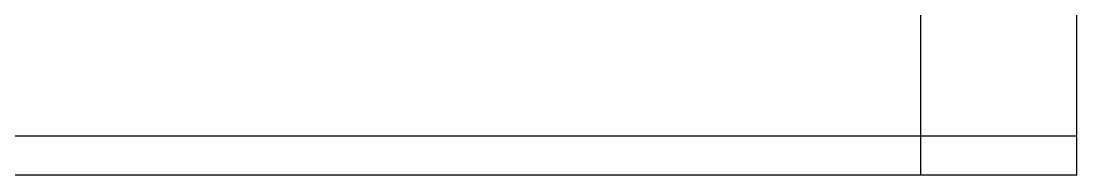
# Model space of a CAD drawing. Header units: millimetres. Extents: x 150937 to 394412, y 327166 to 584759.
# Drawn here: x 245480.8 to 245548.5, y 485904.2 to 485914 of the extents above; entities that cross this region are included whole.
import ezdxf

# ---------------------------------------------------------------- set-up
doc = ezdxf.new("R2010")
doc.units = ezdxf.units.MM

# ---------------------------------------------------------------- blocks, each defined once
blk = doc.blocks.new('Shaft_Bearing_C!')
for p, q in [((-10, -140), (-10, 0)), ((0, -140), (0, 0)), ((-10, -140), (0, -140))]:
    blk.add_line(p, q)
blk = doc.blocks.new('C-1S DRUM RIGHT')
for p, q in [((-225.847, 51.62), (30, 51.62)), ((30, 49.12), (30, 51.62)), ((-225.847, 49.12), (30, 49.12))]:
    blk.add_line(p, q)
blk.add_blockref('Shaft_Bearing_C!', (30, 189.12))

msp = doc.modelspace()

# ---------------------------------------------------------------- block references
msp.add_blockref('C-1S DRUM RIGHT', (245518.451, 485855.033))

doc.saveas('drawing.dxf')
